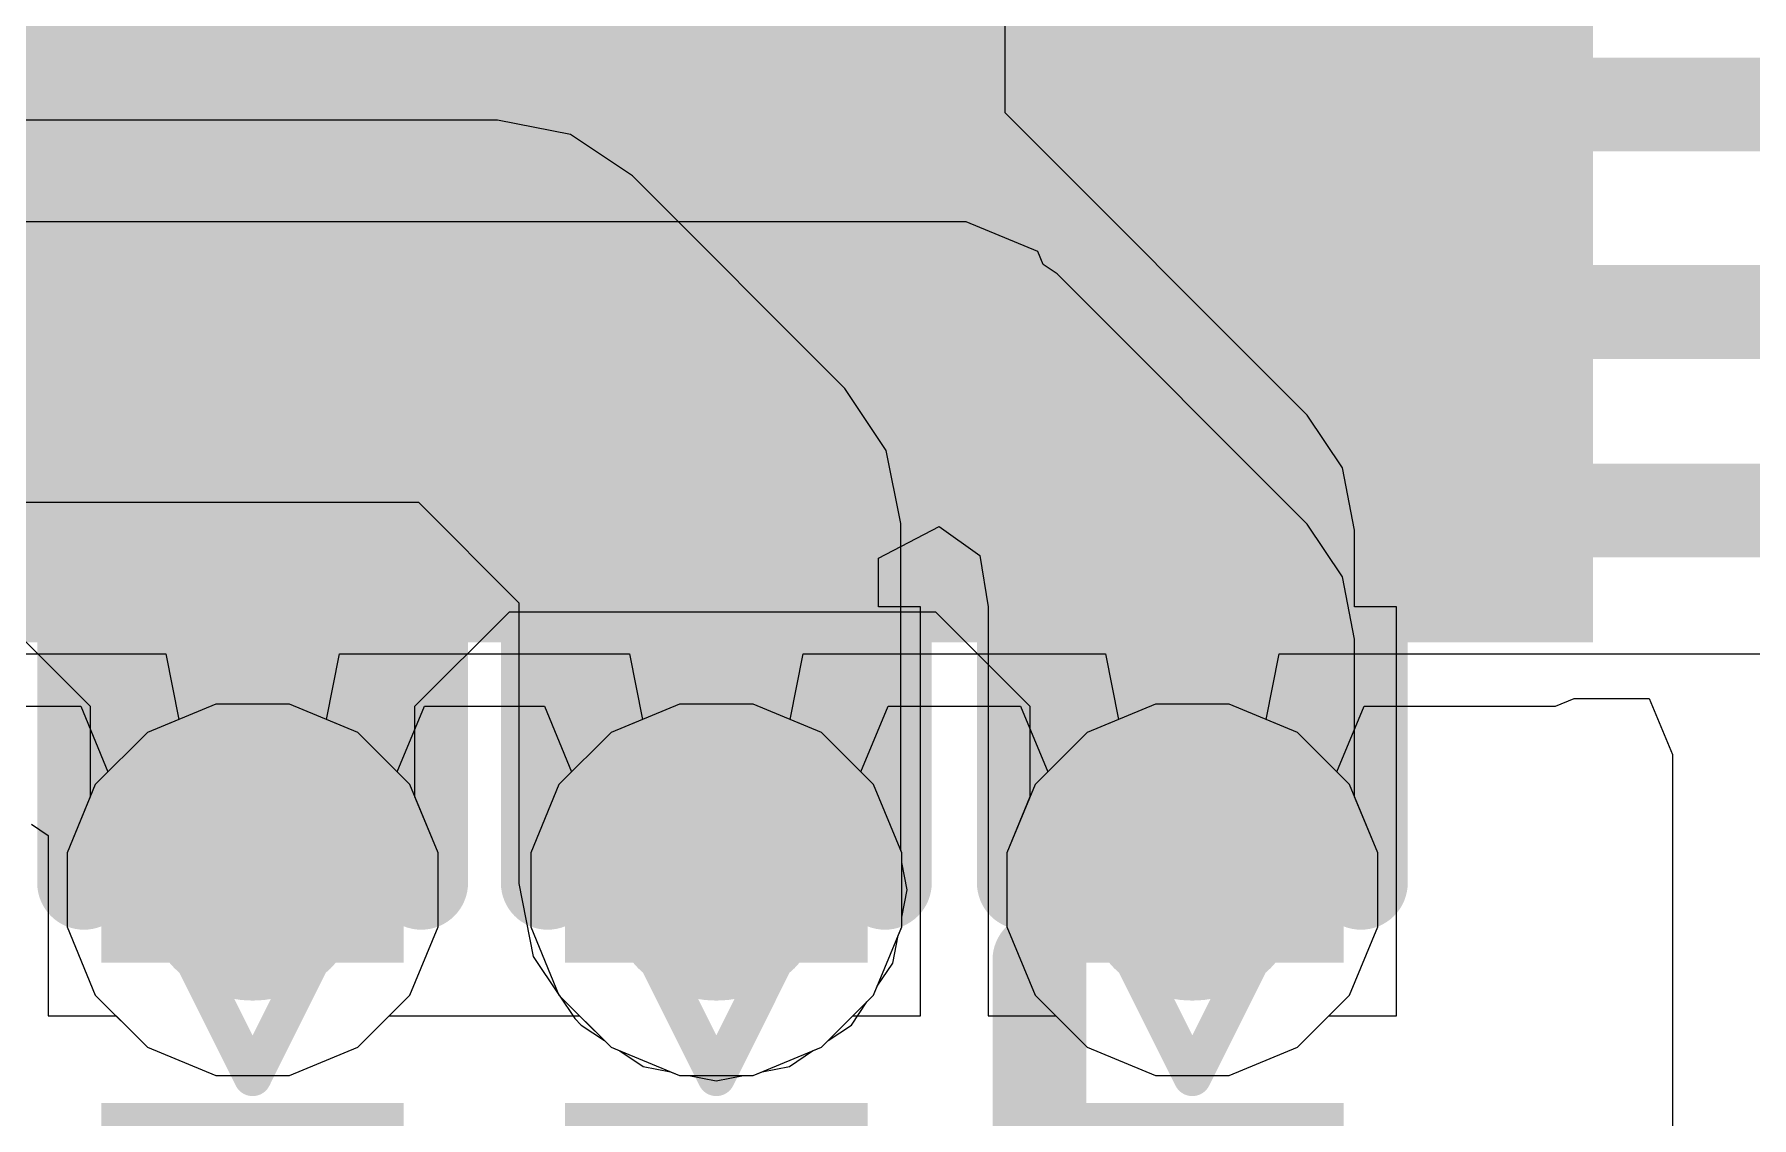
# Model space of a CAD drawing. Header units: inches. Extents: x -6 to 283, y -12 to 154.
# Drawn here: x 24.294 to 26.622, y -10.277 to -8.81 of the extents above; entities that cross this region are included whole.
import ezdxf

# ---------------------------------------------------------------- set-up
doc = ezdxf.new("R2010")
doc.units = ezdxf.units.IN
for name, color, linetype in [('Bottom Layer', 5, 'Continuous'), ('Bottom Overlay', 54, 'Continuous'), ('Bottom Paste', 16, 'Continuous'), ('Bottom Solder', 6, 'Continuous'), ('Drill Drawing', 1, 'Continuous'), ('GND-1', 16, 'Continuous'), ('GND-2', 90, 'Continuous'), ('GND-3', 216, 'Continuous'), ('GND-4', 54, 'Continuous'), ('PWR-1', 156, 'Continuous'), ('PWR-2', 130, 'Continuous'), ('Signal L1', 76, 'Continuous'), ('Signal L2', 6, 'Continuous'), ('Top Layer', 1, 'Continuous'), ('Top Overlay', 2, 'Continuous'), ('Top Paste', 8, 'Continuous'), ('Top Solder', 216, 'Continuous'), ('Via Holes', 16, 'Continuous')]:
    doc.layers.add(name, color=color, linetype=linetype)

# ---------------------------------------------------------------- blocks, each defined once
blk = doc.blocks.new('0630CDMCCDS_3R3MC_B_181')
at = {"layer": 'Bottom Layer'}
blk.add_hatch(color=5, dxfattribs=at).paths.add_polyline_path([(-4.2, 1.6), (-1.8, 1.6), (-1.8, -1.6), (-4.2, -1.6)])
at = {"layer": 'Bottom Paste'}
blk.add_hatch(color=16, dxfattribs=at).paths.add_polyline_path([(-4.2, 1.6), (-1.8, 1.6), (-1.8, -1.6), (-4.2, -1.6)])
at = {"layer": 'Bottom Solder'}
blk.add_hatch(color=6, dxfattribs=at).paths.add_polyline_path([(-4.2508, 1.6508), (-1.7492, 1.6508), (-1.7492, -1.6508), (-4.2508, -1.6508)])
at = {"layer": 'Bottom Overlay'}
blk.add_lwpolyline([(-3.5001, 3.3, 0.127, 0.127, 0), (-3.5001, 2.0811, 0.127, 0.127, 0)], format="xyseb", dxfattribs=at)
blk.add_lwpolyline([(-3.5318, 2.0811, 0.0635, 0.0635, 1), (-3.4683, 2.0811, 0.0635, 0.0635, 1)], format="xyseb", close=True, dxfattribs=at)
blk = doc.blocks.new('CAP_0201_223')
at = {"layer": 'Top Layer'}
for points in [[(-0.45, 0.15), (-0.15, 0.15), (-0.15, -0.15), (-0.45, -0.15)], [(0.15, 0.15), (0.45, 0.15), (0.45, -0.15), (0.15, -0.15)]]:
    blk.add_hatch(color=1, dxfattribs=at).paths.add_polyline_path(points)
at = {"layer": 'Top Paste'}
for points in [[(-0.45, 0.15), (-0.15, 0.15), (-0.15, -0.15), (-0.45, -0.15)], [(0.15, 0.15), (0.45, 0.15), (0.45, -0.15), (0.15, -0.15)]]:
    blk.add_hatch(color=8, dxfattribs=at).paths.add_polyline_path(points)
at = {"layer": 'Top Solder'}
for points in [[(-0.505, 0.205), (-0.095, 0.205), (-0.095, -0.205), (-0.505, -0.205)], [(0.095, 0.205), (0.505, 0.205), (0.505, -0.205), (0.095, -0.205)]]:
    blk.add_hatch(color=216, dxfattribs=at).paths.add_polyline_path(points)
at = {"layer": 'Top Overlay'}
for points in [[(-0.5334, 0.2286, 0.127, 0.127, 0), (-0.5334, -0.2286, 0.127, 0.127, 0)], [(-0.5334, 0.2286, 0.127, 0.127, 0), (-0.2032, 0.2286, 0.127, 0.127, 0)], [(0.2032, 0.2286, 0.127, 0.127, 0), (0.5334, 0.2286, 0.127, 0.127, 0)], [(0.5334, 0.2286, 0.127, 0.127, 0), (0.5334, -0.2286, 0.127, 0.127, 0)], [(-0.5334, -0.2286, 0.127, 0.127, 0), (-0.2032, -0.2286, 0.127, 0.127, 0)], [(0.2032, -0.2286, 0.127, 0.127, 0), (0.5334, -0.2286, 0.127, 0.127, 0)]]:
    blk.add_lwpolyline(points, format="xyseb", dxfattribs=at)
for points in [[(-0.5651, 0.2286, 0.0635, 0.0635, 1), (-0.5016, 0.2286, 0.0635, 0.0635, 1)], [(-0.5651, 0.2286, 0.0635, 0.0635, 1), (-0.5016, 0.2286, 0.0635, 0.0635, 1)], [(-0.2349, 0.2286, 0.0635, 0.0635, 1), (-0.1714, 0.2286, 0.0635, 0.0635, 1)], [(0.1714, 0.2286, 0.0635, 0.0635, 1), (0.2349, 0.2286, 0.0635, 0.0635, 1)], [(0.5016, 0.2286, 0.0635, 0.0635, 1), (0.5651, 0.2286, 0.0635, 0.0635, 1)], [(0.5016, 0.2286, 0.0635, 0.0635, 1), (0.5651, 0.2286, 0.0635, 0.0635, 1)], [(-0.5651, -0.2286, 0.0635, 0.0635, 1), (-0.5016, -0.2286, 0.0635, 0.0635, 1)], [(-0.5651, -0.2286, 0.0635, 0.0635, 1), (-0.5016, -0.2286, 0.0635, 0.0635, 1)], [(-0.2349, -0.2286, 0.0635, 0.0635, 1), (-0.1714, -0.2286, 0.0635, 0.0635, 1)], [(0.1714, -0.2286, 0.0635, 0.0635, 1), (0.2349, -0.2286, 0.0635, 0.0635, 1)], [(0.5016, -0.2286, 0.0635, 0.0635, 1), (0.5651, -0.2286, 0.0635, 0.0635, 1)], [(0.5016, -0.2286, 0.0635, 0.0635, 1), (0.5651, -0.2286, 0.0635, 0.0635, 1)]]:
    blk.add_lwpolyline(points, format="xyseb", close=True, dxfattribs=at)
blk = doc.blocks.new('CAP_0201_226')
at = {"layer": 'Top Layer'}
for points in [[(-0.45, 0.15), (-0.15, 0.15), (-0.15, -0.15), (-0.45, -0.15)], [(0.15, 0.15), (0.45, 0.15), (0.45, -0.15), (0.15, -0.15)]]:
    blk.add_hatch(color=1, dxfattribs=at).paths.add_polyline_path(points)
at = {"layer": 'Top Paste'}
for points in [[(-0.45, 0.15), (-0.15, 0.15), (-0.15, -0.15), (-0.45, -0.15)], [(0.15, 0.15), (0.45, 0.15), (0.45, -0.15), (0.15, -0.15)]]:
    blk.add_hatch(color=8, dxfattribs=at).paths.add_polyline_path(points)
at = {"layer": 'Top Solder'}
for points in [[(-0.505, 0.205), (-0.095, 0.205), (-0.095, -0.205), (-0.505, -0.205)], [(0.095, 0.205), (0.505, 0.205), (0.505, -0.205), (0.095, -0.205)]]:
    blk.add_hatch(color=216, dxfattribs=at).paths.add_polyline_path(points)
at = {"layer": 'Top Overlay'}
for points in [[(-0.5334, 0.2286, 0.127, 0.127, 0), (-0.5334, -0.2286, 0.127, 0.127, 0)], [(-0.2032, 0.2286, 0.127, 0.127, 0), (-0.5334, 0.2286, 0.127, 0.127, 0)], [(0.5334, 0.2286, 0.127, 0.127, 0), (0.2032, 0.2286, 0.127, 0.127, 0)], [(0.5334, 0.2286, 0.127, 0.127, 0), (0.5334, -0.2286, 0.127, 0.127, 0)], [(-0.5334, -0.2286, 0.127, 0.127, 0), (-0.2032, -0.2286, 0.127, 0.127, 0)], [(0.2032, -0.2286, 0.127, 0.127, 0), (0.5334, -0.2286, 0.127, 0.127, 0)]]:
    blk.add_lwpolyline(points, format="xyseb", dxfattribs=at)
for points in [[(-0.5652, 0.2286, 0.0635, 0.0635, 1), (-0.5017, 0.2286, 0.0635, 0.0635, 1)], [(-0.5652, 0.2286, 0.0635, 0.0635, 1), (-0.5017, 0.2286, 0.0635, 0.0635, 1)], [(-0.235, 0.2286, 0.0635, 0.0635, 1), (-0.1715, 0.2286, 0.0635, 0.0635, 1)], [(0.1714, 0.2286, 0.0635, 0.0635, 1), (0.2349, 0.2286, 0.0635, 0.0635, 1)], [(0.5016, 0.2286, 0.0635, 0.0635, 1), (0.5651, 0.2286, 0.0635, 0.0635, 1)], [(0.5016, 0.2286, 0.0635, 0.0635, 1), (0.5651, 0.2286, 0.0635, 0.0635, 1)], [(-0.5652, -0.2286, 0.0635, 0.0635, 1), (-0.5017, -0.2286, 0.0635, 0.0635, 1)], [(-0.5652, -0.2286, 0.0635, 0.0635, 1), (-0.5017, -0.2286, 0.0635, 0.0635, 1)], [(-0.235, -0.2286, 0.0635, 0.0635, 1), (-0.1715, -0.2286, 0.0635, 0.0635, 1)], [(0.1714, -0.2286, 0.0635, 0.0635, 1), (0.2349, -0.2286, 0.0635, 0.0635, 1)], [(0.5016, -0.2286, 0.0635, 0.0635, 1), (0.5651, -0.2286, 0.0635, 0.0635, 1)], [(0.5016, -0.2286, 0.0635, 0.0635, 1), (0.5651, -0.2286, 0.0635, 0.0635, 1)]]:
    blk.add_lwpolyline(points, format="xyseb", close=True, dxfattribs=at)
blk = doc.blocks.new('CAP_0201_232')
at = {"layer": 'Top Layer'}
for points in [[(-0.45, 0.15), (-0.15, 0.15), (-0.15, -0.15), (-0.45, -0.15)], [(0.15, 0.15), (0.45, 0.15), (0.45, -0.15), (0.15, -0.15)]]:
    blk.add_hatch(color=1, dxfattribs=at).paths.add_polyline_path(points)
at = {"layer": 'Top Paste'}
for points in [[(-0.45, 0.15), (-0.15, 0.15), (-0.15, -0.15), (-0.45, -0.15)], [(0.15, 0.15), (0.45, 0.15), (0.45, -0.15), (0.15, -0.15)]]:
    blk.add_hatch(color=8, dxfattribs=at).paths.add_polyline_path(points)
at = {"layer": 'Top Solder'}
for points in [[(-0.505, 0.205), (-0.095, 0.205), (-0.095, -0.205), (-0.505, -0.205)], [(0.095, 0.205), (0.505, 0.205), (0.505, -0.205), (0.095, -0.205)]]:
    blk.add_hatch(color=216, dxfattribs=at).paths.add_polyline_path(points)
at = {"layer": 'Top Overlay'}
for points in [[(-0.5334, 0.2286, 0.127, 0.127, 0), (-0.5334, -0.2286, 0.127, 0.127, 0)], [(-0.2032, 0.2286, 0.127, 0.127, 0), (-0.5334, 0.2286, 0.127, 0.127, 0)], [(0.5334, 0.2286, 0.127, 0.127, 0), (0.2032, 0.2286, 0.127, 0.127, 0)], [(0.5334, 0.2286, 0.127, 0.127, 0), (0.5334, -0.2286, 0.127, 0.127, 0)], [(-0.5334, -0.2286, 0.127, 0.127, 0), (-0.2032, -0.2286, 0.127, 0.127, 0)], [(0.2032, -0.2286, 0.127, 0.127, 0), (0.5334, -0.2286, 0.127, 0.127, 0)]]:
    blk.add_lwpolyline(points, format="xyseb", dxfattribs=at)
for points in [[(-0.5652, 0.2286, 0.0635, 0.0635, 1), (-0.5017, 0.2286, 0.0635, 0.0635, 1)], [(-0.5652, 0.2286, 0.0635, 0.0635, 1), (-0.5017, 0.2286, 0.0635, 0.0635, 1)], [(-0.235, 0.2286, 0.0635, 0.0635, 1), (-0.1715, 0.2286, 0.0635, 0.0635, 1)], [(0.1714, 0.2286, 0.0635, 0.0635, 1), (0.2349, 0.2286, 0.0635, 0.0635, 1)], [(0.5016, 0.2286, 0.0635, 0.0635, 1), (0.5651, 0.2286, 0.0635, 0.0635, 1)], [(0.5016, 0.2286, 0.0635, 0.0635, 1), (0.5651, 0.2286, 0.0635, 0.0635, 1)], [(-0.5652, -0.2286, 0.0635, 0.0635, 1), (-0.5017, -0.2286, 0.0635, 0.0635, 1)], [(-0.5652, -0.2286, 0.0635, 0.0635, 1), (-0.5017, -0.2286, 0.0635, 0.0635, 1)], [(-0.235, -0.2286, 0.0635, 0.0635, 1), (-0.1715, -0.2286, 0.0635, 0.0635, 1)], [(0.1714, -0.2286, 0.0635, 0.0635, 1), (0.2349, -0.2286, 0.0635, 0.0635, 1)], [(0.5016, -0.2286, 0.0635, 0.0635, 1), (0.5651, -0.2286, 0.0635, 0.0635, 1)], [(0.5016, -0.2286, 0.0635, 0.0635, 1), (0.5651, -0.2286, 0.0635, 0.0635, 1)]]:
    blk.add_lwpolyline(points, format="xyseb", close=True, dxfattribs=at)

msp = doc.modelspace()

# ---------------------------------------------------------------- hatches: boundary and pattern name
at = {"layer": 'Bottom Layer'}
for points in [[(23.9566, -9.5826), (26.3566, -9.5826), (26.3566, -3.0879), (23.9566, -3.0879)], [(23.3589, -9.5826), (26.3566, -9.5826), (26.3566, -6.3826), (23.3589, -6.3826)]]:
    msp.add_hatch(color=5, dxfattribs=at).paths.add_polyline_path(points)
h = msp.add_hatch(color=5, dxfattribs=at)
edge = h.paths.add_edge_path()
edge.add_arc((24.59, -9.9687), 0.15, 0, 360)
h = msp.add_hatch(color=5, dxfattribs=at)
edge = h.paths.add_edge_path()
edge.add_arc((25.2187, -9.9687), 0.15, 0, 360)
h = msp.add_hatch(color=5, dxfattribs=at)
edge = h.paths.add_edge_path()
edge.add_arc((25.8641, -9.9687), 0.15, 0, 360)
at = {"layer": 'GND-1'}
h = msp.add_hatch(color=16, dxfattribs=at)
edge = h.paths.add_edge_path()
edge.add_arc((24.59, -9.9687), 0.15, 0, 360)
h = msp.add_hatch(color=16, dxfattribs=at)
edge = h.paths.add_edge_path()
edge.add_arc((25.2187, -9.9687), 0.15, 0, 360)
h = msp.add_hatch(color=16, dxfattribs=at)
edge = h.paths.add_edge_path()
edge.add_arc((25.8641, -9.9687), 0.15, 0, 360)
at = {"layer": 'GND-2'}
h = msp.add_hatch(color=90, dxfattribs=at)
edge = h.paths.add_edge_path()
edge.add_arc((24.59, -9.9687), 0.15, 0, 360)
h = msp.add_hatch(color=90, dxfattribs=at)
edge = h.paths.add_edge_path()
edge.add_arc((25.2187, -9.9687), 0.15, 0, 360)
h = msp.add_hatch(color=90, dxfattribs=at)
edge = h.paths.add_edge_path()
edge.add_arc((25.8641, -9.9687), 0.15, 0, 360)
at = {"layer": 'GND-3'}
h = msp.add_hatch(color=216, dxfattribs=at)
edge = h.paths.add_edge_path()
edge.add_arc((24.59, -9.9687), 0.15, 0, 360)
h = msp.add_hatch(color=216, dxfattribs=at)
edge = h.paths.add_edge_path()
edge.add_arc((25.2187, -9.9687), 0.15, 0, 360)
h = msp.add_hatch(color=216, dxfattribs=at)
edge = h.paths.add_edge_path()
edge.add_arc((25.8641, -9.9687), 0.15, 0, 360)
at = {"layer": 'GND-4'}
h = msp.add_hatch(color=54, dxfattribs=at)
edge = h.paths.add_edge_path()
edge.add_arc((24.59, -9.9687), 0.15, 0, 360)
h = msp.add_hatch(color=54, dxfattribs=at)
edge = h.paths.add_edge_path()
edge.add_arc((25.2187, -9.9687), 0.15, 0, 360)
h = msp.add_hatch(color=54, dxfattribs=at)
edge = h.paths.add_edge_path()
edge.add_arc((25.8641, -9.9687), 0.15, 0, 360)
at = {"layer": 'PWR-1'}
h = msp.add_hatch(color=156, dxfattribs=at)
edge = h.paths.add_edge_path()
edge.add_arc((24.59, -9.9687), 0.15, 0, 360)
h = msp.add_hatch(color=156, dxfattribs=at)
edge = h.paths.add_edge_path()
edge.add_arc((25.2187, -9.9687), 0.15, 0, 360)
h = msp.add_hatch(color=156, dxfattribs=at)
edge = h.paths.add_edge_path()
edge.add_arc((25.8641, -9.9687), 0.15, 0, 360)
at = {"layer": 'PWR-2'}
h = msp.add_hatch(color=130, dxfattribs=at)
edge = h.paths.add_edge_path()
edge.add_arc((24.59, -9.9687), 0.15, 0, 360)
h = msp.add_hatch(color=130, dxfattribs=at)
edge = h.paths.add_edge_path()
edge.add_arc((25.2187, -9.9687), 0.15, 0, 360)
h = msp.add_hatch(color=130, dxfattribs=at)
edge = h.paths.add_edge_path()
edge.add_arc((25.8641, -9.9687), 0.15, 0, 360)
at = {"layer": 'Signal L1'}
h = msp.add_hatch(color=76, dxfattribs=at)
edge = h.paths.add_edge_path()
edge.add_arc((24.59, -9.9687), 0.15, 0, 360)
h = msp.add_hatch(color=76, dxfattribs=at)
edge = h.paths.add_edge_path()
edge.add_arc((25.2187, -9.9687), 0.15, 0, 360)
h = msp.add_hatch(color=76, dxfattribs=at)
edge = h.paths.add_edge_path()
edge.add_arc((25.8641, -9.9687), 0.15, 0, 360)
at = {"layer": 'Signal L2'}
msp.add_hatch(color=6, dxfattribs=at).paths.add_polyline_path([(21.7076, -9.4546), (25.5573, -9.4546), (25.5573, -9.201), (21.7076, -9.201)])
h = msp.add_hatch(color=6, dxfattribs=at)
edge = h.paths.add_edge_path()
edge.add_arc((24.59, -9.9687), 0.15, 0, 360)
h = msp.add_hatch(color=6, dxfattribs=at)
edge = h.paths.add_edge_path()
edge.add_arc((25.2187, -9.9687), 0.15, 0, 360)
h = msp.add_hatch(color=6, dxfattribs=at)
edge = h.paths.add_edge_path()
edge.add_arc((25.8641, -9.9687), 0.15, 0, 360)
at = {"layer": 'Top Layer'}
msp.add_hatch(color=1, dxfattribs=at).paths.add_polyline_path([(24.49, -9.8623), (24.69, -9.8623), (24.69, -8.1115), (24.49, -8.1115)])
h = msp.add_hatch(color=1, dxfattribs=at)
edge = h.paths.add_edge_path()
edge.add_arc((24.59, -9.9687), 0.15, 0, 360)
h = msp.add_hatch(color=1, dxfattribs=at)
edge = h.paths.add_edge_path()
edge.add_arc((25.2187, -9.9687), 0.15, 0, 360)
h = msp.add_hatch(color=1, dxfattribs=at)
edge = h.paths.add_edge_path()
edge.add_arc((25.8641, -9.9687), 0.15, 0, 360)
at = {"layer": 'Via Holes'}
h = msp.add_hatch(color=7, dxfattribs=at)
edge = h.paths.add_edge_path()
edge.add_arc((24.59, -9.9687), 0.075, 0, 360)
h = msp.add_hatch(color=7, dxfattribs=at)
edge = h.paths.add_edge_path()
edge.add_arc((25.2187, -9.9687), 0.075, 0, 360)
h = msp.add_hatch(color=7, dxfattribs=at)
edge = h.paths.add_edge_path()
edge.add_arc((25.8641, -9.9687), 0.075, 0, 360)

# ---------------------------------------------------------------- linework, layer by layer
at = {"layer": 'Bottom Layer'}
for p, q in [((23.3589, -9.72), (24.3571, -9.72)), ((24.3571, -9.72), (24.3939, -9.8089)), ((24.7861, -9.8089), (24.8229, -9.72)), ((24.8229, -9.72), (24.9857, -9.72)), ((24.9857, -9.72), (25.0225, -9.8089)), ((25.4148, -9.8089), (25.4516, -9.72)), ((25.4516, -9.72), (25.6312, -9.72)), ((25.6312, -9.72), (25.668, -9.8089)), ((26.0602, -9.8089), (26.097, -9.72)), ((26.097, -9.72), (26.3566, -9.72)), ((26.3566, -9.72), (26.3819, -9.7096)), ((26.3819, -9.7096), (26.4836, -9.7096)), ((26.4836, -9.7096), (26.5152, -9.7854)), ((26.5152, -9.7854), (26.5152, -10.7795)), ((24.3939, -9.8089), (24.3767, -9.8261)), ((24.8033, -9.8261), (24.7861, -9.8089)), ((25.0225, -9.8089), (25.0054, -9.8261)), ((25.4319, -9.8261), (25.4148, -9.8089)), ((25.668, -9.8089), (25.6508, -9.8261)), ((26.0774, -9.8261), (26.0602, -9.8089)), ((24.3767, -9.8261), (24.3384, -9.9186)), ((24.8416, -9.9186), (24.8033, -9.8261)), ((25.0054, -9.8261), (24.9671, -9.9186)), ((25.4703, -9.9186), (25.4319, -9.8261)), ((25.6508, -9.8261), (25.6125, -9.9186)), ((26.1157, -9.9186), (26.0774, -9.8261)), ((24.3384, -9.9186), (24.3384, -10.0187)), ((24.8416, -10.0187), (24.8416, -9.9186)), ((24.9671, -9.9186), (24.9671, -10.0187)), ((25.4703, -10.0187), (25.4703, -9.9186)), ((25.6125, -9.9186), (25.6125, -10.0187)), ((26.1157, -10.0187), (26.1157, -9.9186)), ((24.3384, -10.0187), (24.3767, -10.1112)), ((24.8033, -10.1112), (24.8416, -10.0187)), ((24.9671, -10.0187), (25.0054, -10.1112)), ((25.4319, -10.1112), (25.4703, -10.0187)), ((25.6125, -10.0187), (25.6508, -10.1112)), ((26.0774, -10.1112), (26.1157, -10.0187)), ((24.3767, -10.1112), (24.4475, -10.182)), ((24.7325, -10.182), (24.8033, -10.1112)), ((25.0054, -10.1112), (25.0761, -10.182)), ((25.3612, -10.182), (25.4319, -10.1112)), ((25.6508, -10.1112), (25.7216, -10.182)), ((26.0066, -10.182), (26.0774, -10.1112)), ((24.4475, -10.182), (24.54, -10.2203)), ((24.64, -10.2203), (24.7325, -10.182)), ((25.0761, -10.182), (25.1686, -10.2203)), ((25.2687, -10.2203), (25.3612, -10.182)), ((25.7216, -10.182), (25.8141, -10.2203)), ((25.9142, -10.2203), (26.0066, -10.182)), ((24.54, -10.2203), (24.64, -10.2203)), ((25.1686, -10.2203), (25.2687, -10.2203)), ((25.8141, -10.2203), (25.9142, -10.2203))]:
    msp.add_line(p, q, dxfattribs=at)
at = {"layer": 'Drill Drawing'}
for points in [[(24.336, -9.7147, 0.0508, 0.0508, 0), (24.844, -9.7147, 0.0508, 0.0508, 0)], [(24.336, -9.7147, 0.0508, 0.0508, 0), (24.59, -10.2227, 0.0508, 0.0508, 0)], [(24.59, -10.2227, 0.0508, 0.0508, 0), (24.844, -9.7147, 0.0508, 0.0508, 0)], [(24.9647, -9.7147, 0.0508, 0.0508, 0), (25.4727, -9.7147, 0.0508, 0.0508, 0)], [(24.9647, -9.7147, 0.0508, 0.0508, 0), (25.2187, -10.2227, 0.0508, 0.0508, 0)], [(25.2187, -10.2227, 0.0508, 0.0508, 0), (25.4727, -9.7147, 0.0508, 0.0508, 0)], [(25.6101, -9.7147, 0.0508, 0.0508, 0), (26.1181, -9.7147, 0.0508, 0.0508, 0)], [(25.6101, -9.7147, 0.0508, 0.0508, 0), (25.8641, -10.2227, 0.0508, 0.0508, 0)], [(25.8641, -10.2227, 0.0508, 0.0508, 0), (26.1181, -9.7147, 0.0508, 0.0508, 0)]]:
    msp.add_lwpolyline(points, format="xyseb", dxfattribs=at)
for points in [[(24.3233, -9.7147, 0.0254, 0.0254, 1), (24.3487, -9.7147, 0.0254, 0.0254, 1)], [(24.3233, -9.7147, 0.0254, 0.0254, 1), (24.3487, -9.7147, 0.0254, 0.0254, 1)], [(24.8313, -9.7147, 0.0254, 0.0254, 1), (24.8567, -9.7147, 0.0254, 0.0254, 1)], [(24.8313, -9.7147, 0.0254, 0.0254, 1), (24.8567, -9.7147, 0.0254, 0.0254, 1)], [(24.952, -9.7147, 0.0254, 0.0254, 1), (24.9774, -9.7147, 0.0254, 0.0254, 1)], [(24.952, -9.7147, 0.0254, 0.0254, 1), (24.9774, -9.7147, 0.0254, 0.0254, 1)], [(25.46, -9.7147, 0.0254, 0.0254, 1), (25.4854, -9.7147, 0.0254, 0.0254, 1)], [(25.46, -9.7147, 0.0254, 0.0254, 1), (25.4854, -9.7147, 0.0254, 0.0254, 1)], [(25.5974, -9.7147, 0.0254, 0.0254, 1), (25.6228, -9.7147, 0.0254, 0.0254, 1)], [(25.5974, -9.7147, 0.0254, 0.0254, 1), (25.6228, -9.7147, 0.0254, 0.0254, 1)], [(26.1054, -9.7147, 0.0254, 0.0254, 1), (26.1308, -9.7147, 0.0254, 0.0254, 1)], [(26.1054, -9.7147, 0.0254, 0.0254, 1), (26.1308, -9.7147, 0.0254, 0.0254, 1)], [(24.5773, -10.2227, 0.0254, 0.0254, 1), (24.6027, -10.2227, 0.0254, 0.0254, 1)], [(24.5773, -10.2227, 0.0254, 0.0254, 1), (24.6027, -10.2227, 0.0254, 0.0254, 1)], [(25.206, -10.2227, 0.0254, 0.0254, 1), (25.2314, -10.2227, 0.0254, 0.0254, 1)], [(25.206, -10.2227, 0.0254, 0.0254, 1), (25.2314, -10.2227, 0.0254, 0.0254, 1)], [(25.8514, -10.2227, 0.0254, 0.0254, 1), (25.8768, -10.2227, 0.0254, 0.0254, 1)], [(25.8514, -10.2227, 0.0254, 0.0254, 1), (25.8768, -10.2227, 0.0254, 0.0254, 1)]]:
    msp.add_lwpolyline(points, format="xyseb", close=True, dxfattribs=at)
at = {"layer": 'GND-1'}
for p, q in [((24.54, -9.7171), (24.4475, -9.7554)), ((24.64, -9.7171), (24.54, -9.7171)), ((24.7325, -9.7554), (24.64, -9.7171)), ((25.1686, -9.7171), (25.0761, -9.7554)), ((25.2687, -9.7171), (25.1686, -9.7171)), ((25.3612, -9.7554), (25.2687, -9.7171)), ((25.8141, -9.7171), (25.7216, -9.7554)), ((25.9142, -9.7171), (25.8141, -9.7171)), ((26.0066, -9.7554), (25.9142, -9.7171)), ((24.4475, -9.7554), (24.3767, -9.8261)), ((24.8033, -9.8261), (24.7325, -9.7554)), ((25.0761, -9.7554), (25.0054, -9.8261)), ((25.4319, -9.8261), (25.3612, -9.7554)), ((25.7216, -9.7554), (25.6508, -9.8261)), ((26.0774, -9.8261), (26.0066, -9.7554)), ((24.3767, -9.8261), (24.3384, -9.9186)), ((24.8416, -9.9186), (24.8033, -9.8261)), ((25.0054, -9.8261), (24.9671, -9.9186)), ((25.4703, -9.9186), (25.4319, -9.8261)), ((25.6508, -9.8261), (25.6125, -9.9186)), ((26.1157, -9.9186), (26.0774, -9.8261)), ((24.3384, -9.9186), (24.3384, -10.0187)), ((24.8416, -10.0187), (24.8416, -9.9186)), ((24.9671, -9.9186), (24.9671, -10.0187)), ((25.4703, -10.0187), (25.4703, -9.9186)), ((25.6125, -9.9186), (25.6125, -10.0187)), ((26.1157, -10.0187), (26.1157, -9.9186)), ((24.3384, -10.0187), (24.3767, -10.1112)), ((24.8033, -10.1112), (24.8416, -10.0187)), ((24.9671, -10.0187), (25.0054, -10.1112)), ((25.4319, -10.1112), (25.4703, -10.0187)), ((25.6125, -10.0187), (25.6508, -10.1112)), ((26.0774, -10.1112), (26.1157, -10.0187)), ((24.3767, -10.1112), (24.4475, -10.182)), ((24.7325, -10.182), (24.8033, -10.1112)), ((25.0054, -10.1112), (25.0761, -10.182)), ((25.3612, -10.182), (25.4319, -10.1112)), ((25.6508, -10.1112), (25.7216, -10.182)), ((26.0066, -10.182), (26.0774, -10.1112)), ((24.4475, -10.182), (24.54, -10.2203)), ((24.64, -10.2203), (24.7325, -10.182)), ((25.0761, -10.182), (25.1686, -10.2203)), ((25.2687, -10.2203), (25.3612, -10.182)), ((25.7216, -10.182), (25.8141, -10.2203)), ((25.9142, -10.2203), (26.0066, -10.182)), ((24.54, -10.2203), (24.64, -10.2203)), ((25.1686, -10.2203), (25.2687, -10.2203)), ((25.8141, -10.2203), (25.9142, -10.2203))]:
    msp.add_line(p, q, dxfattribs=at)
at = {"layer": 'GND-2'}
for p, q in [((24.54, -9.7171), (24.4475, -9.7554)), ((24.64, -9.7171), (24.54, -9.7171)), ((24.7325, -9.7554), (24.64, -9.7171)), ((25.1686, -9.7171), (25.0761, -9.7554)), ((25.2687, -9.7171), (25.1686, -9.7171)), ((25.3612, -9.7554), (25.2687, -9.7171)), ((25.8141, -9.7171), (25.7216, -9.7554)), ((25.9142, -9.7171), (25.8141, -9.7171)), ((26.0066, -9.7554), (25.9142, -9.7171)), ((24.4475, -9.7554), (24.3767, -9.8261)), ((24.8033, -9.8261), (24.7325, -9.7554)), ((25.0761, -9.7554), (25.0054, -9.8261)), ((25.4319, -9.8261), (25.3612, -9.7554)), ((25.7216, -9.7554), (25.6508, -9.8261)), ((26.0774, -9.8261), (26.0066, -9.7554)), ((24.3767, -9.8261), (24.3384, -9.9186)), ((24.8416, -9.9186), (24.8033, -9.8261)), ((25.0054, -9.8261), (24.9671, -9.9186)), ((25.4703, -9.9186), (25.4319, -9.8261)), ((25.6508, -9.8261), (25.6125, -9.9186)), ((26.1157, -9.9186), (26.0774, -9.8261)), ((24.3384, -9.9186), (24.3384, -10.0187)), ((24.8416, -10.0187), (24.8416, -9.9186)), ((24.9671, -9.9186), (24.9671, -10.0187)), ((25.4703, -10.0187), (25.4703, -9.9186)), ((25.6125, -9.9186), (25.6125, -10.0187)), ((26.1157, -10.0187), (26.1157, -9.9186)), ((24.3384, -10.0187), (24.3767, -10.1112)), ((24.8033, -10.1112), (24.8416, -10.0187)), ((24.9671, -10.0187), (25.0054, -10.1112)), ((25.4319, -10.1112), (25.4703, -10.0187)), ((25.6125, -10.0187), (25.6508, -10.1112)), ((26.0774, -10.1112), (26.1157, -10.0187)), ((24.3767, -10.1112), (24.4475, -10.182)), ((24.7325, -10.182), (24.8033, -10.1112)), ((25.0054, -10.1112), (25.0761, -10.182)), ((25.3612, -10.182), (25.4319, -10.1112)), ((25.6508, -10.1112), (25.7216, -10.182)), ((26.0066, -10.182), (26.0774, -10.1112)), ((24.4475, -10.182), (24.54, -10.2203)), ((24.64, -10.2203), (24.7325, -10.182)), ((25.0761, -10.182), (25.1686, -10.2203)), ((25.2687, -10.2203), (25.3612, -10.182)), ((25.7216, -10.182), (25.8141, -10.2203)), ((25.9142, -10.2203), (26.0066, -10.182)), ((24.54, -10.2203), (24.64, -10.2203)), ((25.1686, -10.2203), (25.2687, -10.2203)), ((25.8141, -10.2203), (25.9142, -10.2203))]:
    msp.add_line(p, q, dxfattribs=at)
at = {"layer": 'GND-3'}
for p, q in [((24.54, -9.7171), (24.4475, -9.7554)), ((24.64, -9.7171), (24.54, -9.7171)), ((24.7325, -9.7554), (24.64, -9.7171)), ((25.1686, -9.7171), (25.0761, -9.7554)), ((25.2687, -9.7171), (25.1686, -9.7171)), ((25.3612, -9.7554), (25.2687, -9.7171)), ((25.8141, -9.7171), (25.7216, -9.7554)), ((25.9142, -9.7171), (25.8141, -9.7171)), ((26.0066, -9.7554), (25.9142, -9.7171)), ((24.4475, -9.7554), (24.3767, -9.8261)), ((24.8033, -9.8261), (24.7325, -9.7554)), ((25.0761, -9.7554), (25.0054, -9.8261)), ((25.4319, -9.8261), (25.3612, -9.7554)), ((25.7216, -9.7554), (25.6508, -9.8261)), ((26.0774, -9.8261), (26.0066, -9.7554)), ((24.3767, -9.8261), (24.3384, -9.9186)), ((24.8416, -9.9186), (24.8033, -9.8261)), ((25.0054, -9.8261), (24.9671, -9.9186)), ((25.4703, -9.9186), (25.4319, -9.8261)), ((25.6508, -9.8261), (25.6125, -9.9186)), ((26.1157, -9.9186), (26.0774, -9.8261)), ((24.3384, -9.9186), (24.3384, -10.0187)), ((24.8416, -10.0187), (24.8416, -9.9186)), ((24.9671, -9.9186), (24.9671, -10.0187)), ((25.4703, -10.0187), (25.4703, -9.9186)), ((25.6125, -9.9186), (25.6125, -10.0187)), ((26.1157, -10.0187), (26.1157, -9.9186)), ((24.3384, -10.0187), (24.3767, -10.1112)), ((24.8033, -10.1112), (24.8416, -10.0187)), ((24.9671, -10.0187), (25.0054, -10.1112)), ((25.4319, -10.1112), (25.4703, -10.0187)), ((25.6125, -10.0187), (25.6508, -10.1112)), ((26.0774, -10.1112), (26.1157, -10.0187)), ((24.3767, -10.1112), (24.4475, -10.182)), ((24.7325, -10.182), (24.8033, -10.1112)), ((25.0054, -10.1112), (25.0761, -10.182)), ((25.3612, -10.182), (25.4319, -10.1112)), ((25.6508, -10.1112), (25.7216, -10.182)), ((26.0066, -10.182), (26.0774, -10.1112)), ((24.4475, -10.182), (24.54, -10.2203)), ((24.64, -10.2203), (24.7325, -10.182)), ((25.0761, -10.182), (25.1686, -10.2203)), ((25.2687, -10.2203), (25.3612, -10.182)), ((25.7216, -10.182), (25.8141, -10.2203)), ((25.9142, -10.2203), (26.0066, -10.182)), ((24.54, -10.2203), (24.64, -10.2203)), ((25.1686, -10.2203), (25.2687, -10.2203)), ((25.8141, -10.2203), (25.9142, -10.2203))]:
    msp.add_line(p, q, dxfattribs=at)
at = {"layer": 'GND-4'}
for p, q in [((24.54, -9.7171), (24.4475, -9.7554)), ((24.64, -9.7171), (24.54, -9.7171)), ((24.7325, -9.7554), (24.64, -9.7171)), ((25.1686, -9.7171), (25.0761, -9.7554)), ((25.2687, -9.7171), (25.1686, -9.7171)), ((25.3612, -9.7554), (25.2687, -9.7171)), ((25.8141, -9.7171), (25.7216, -9.7554)), ((25.9142, -9.7171), (25.8141, -9.7171)), ((26.0066, -9.7554), (25.9142, -9.7171)), ((24.4475, -9.7554), (24.3767, -9.8261)), ((24.8033, -9.8261), (24.7325, -9.7554)), ((25.0761, -9.7554), (25.0054, -9.8261)), ((25.4319, -9.8261), (25.3612, -9.7554)), ((25.7216, -9.7554), (25.6508, -9.8261)), ((26.0774, -9.8261), (26.0066, -9.7554)), ((24.3767, -9.8261), (24.3384, -9.9186)), ((24.8416, -9.9186), (24.8033, -9.8261)), ((25.0054, -9.8261), (24.9671, -9.9186)), ((25.4703, -9.9186), (25.4319, -9.8261)), ((25.6508, -9.8261), (25.6125, -9.9186)), ((26.1157, -9.9186), (26.0774, -9.8261)), ((24.3384, -9.9186), (24.3384, -10.0187)), ((24.8416, -10.0187), (24.8416, -9.9186)), ((24.9671, -9.9186), (24.9671, -10.0187)), ((25.4703, -10.0187), (25.4703, -9.9186)), ((25.6125, -9.9186), (25.6125, -10.0187)), ((26.1157, -10.0187), (26.1157, -9.9186)), ((24.3384, -10.0187), (24.3767, -10.1112)), ((24.8033, -10.1112), (24.8416, -10.0187)), ((24.9671, -10.0187), (25.0054, -10.1112)), ((25.4319, -10.1112), (25.4703, -10.0187)), ((25.6125, -10.0187), (25.6508, -10.1112)), ((26.0774, -10.1112), (26.1157, -10.0187)), ((24.3767, -10.1112), (24.4475, -10.182)), ((24.7325, -10.182), (24.8033, -10.1112)), ((25.0054, -10.1112), (25.0761, -10.182)), ((25.3612, -10.182), (25.4319, -10.1112)), ((25.6508, -10.1112), (25.7216, -10.182)), ((26.0066, -10.182), (26.0774, -10.1112)), ((24.4475, -10.182), (24.54, -10.2203)), ((24.64, -10.2203), (24.7325, -10.182)), ((25.0761, -10.182), (25.1686, -10.2203)), ((25.2687, -10.2203), (25.3612, -10.182)), ((25.7216, -10.182), (25.8141, -10.2203)), ((25.9142, -10.2203), (26.0066, -10.182)), ((24.54, -10.2203), (24.64, -10.2203)), ((25.1686, -10.2203), (25.2687, -10.2203)), ((25.8141, -10.2203), (25.9142, -10.2203))]:
    msp.add_line(p, q, dxfattribs=at)
at = {"layer": 'PWR-1'}
for p, q in [((24.9219, -8.9256), (18.6233, -8.9256)), ((25.021, -8.9453), (24.9219, -8.9256)), ((25.1051, -9.0014), (25.021, -8.9453)), ((25.393, -9.2893), (25.1051, -9.0014)), ((25.4491, -9.3734), (25.393, -9.2893)), ((25.4688, -9.4725), (25.4491, -9.3734)), ((22.9855, -9.4435), (24.8147, -9.4435)), ((24.8147, -9.4435), (24.9509, -9.5797)), ((25.4688, -9.9152), (25.4688, -9.4725)), ((24.9509, -9.5797), (24.9509, -9.9599)), ((24.54, -9.7171), (24.4475, -9.7554)), ((24.64, -9.7171), (24.54, -9.7171)), ((24.7325, -9.7554), (24.64, -9.7171)), ((25.8141, -9.7171), (25.7216, -9.7554)), ((25.9142, -9.7171), (25.8141, -9.7171)), ((26.0066, -9.7554), (25.9142, -9.7171)), ((24.4475, -9.7554), (24.3767, -9.8261)), ((24.8033, -9.8261), (24.7325, -9.7554)), ((25.7216, -9.7554), (25.6508, -9.8261)), ((26.0774, -9.8261), (26.0066, -9.7554)), ((24.3767, -9.8261), (24.3384, -9.9186)), ((24.8416, -9.9186), (24.8033, -9.8261)), ((25.6508, -9.8261), (25.6125, -9.9186)), ((26.1157, -9.9186), (26.0774, -9.8261)), ((24.3384, -9.9186), (24.3384, -10.0187)), ((24.8416, -10.0187), (24.8416, -9.9186)), ((25.4703, -9.9186), (25.4688, -9.9152)), ((25.4703, -9.9316), (25.4703, -9.9186)), ((25.6125, -9.9186), (25.6125, -10.0187)), ((26.1157, -10.0187), (26.1157, -9.9186)), ((25.4776, -9.9687), (25.4703, -9.9316)), ((24.9509, -9.9599), (24.9706, -10.059)), ((25.4703, -10.0057), (25.4776, -9.9687)), ((25.4703, -10.0187), (25.4703, -10.0057)), ((24.3384, -10.0187), (24.3767, -10.1112)), ((24.8033, -10.1112), (24.8416, -10.0187)), ((25.4579, -10.0678), (25.4653, -10.0307)), ((25.4653, -10.0307), (25.4703, -10.0187)), ((25.6125, -10.0187), (25.6508, -10.1112)), ((26.0774, -10.1112), (26.1157, -10.0187)), ((24.9706, -10.059), (25.0052, -10.1107)), ((25.4369, -10.0992), (25.4579, -10.0678)), ((25.4319, -10.1112), (25.4369, -10.0992)), ((24.3767, -10.1112), (24.4475, -10.182)), ((24.7325, -10.182), (24.8033, -10.1112)), ((25.0052, -10.1107), (25.0054, -10.1112)), ((25.0054, -10.1112), (25.0057, -10.1115)), ((25.0057, -10.1115), (25.0267, -10.143)), ((25.4018, -10.1518), (25.4228, -10.1203)), ((25.4228, -10.1203), (25.4319, -10.1112)), ((25.6508, -10.1112), (25.7216, -10.182)), ((26.0066, -10.182), (26.0774, -10.1112)), ((25.0267, -10.143), (25.0355, -10.1518)), ((25.0355, -10.1518), (25.067, -10.1728)), ((25.3703, -10.1728), (25.4018, -10.1518)), ((25.067, -10.1728), (25.0761, -10.182)), ((25.3612, -10.182), (25.3703, -10.1728)), ((24.4475, -10.182), (24.54, -10.2203)), ((24.64, -10.2203), (24.7325, -10.182)), ((25.0761, -10.182), (25.0881, -10.1869)), ((25.0881, -10.1869), (25.1195, -10.2079)), ((25.3178, -10.2079), (25.3492, -10.1869)), ((25.3492, -10.1869), (25.3612, -10.182)), ((25.7216, -10.182), (25.8141, -10.2203)), ((25.9142, -10.2203), (26.0066, -10.182)), ((24.54, -10.2203), (24.64, -10.2203)), ((25.1195, -10.2079), (25.1566, -10.2153)), ((25.1566, -10.2153), (25.1686, -10.2203)), ((25.1686, -10.2203), (25.1816, -10.2203)), ((25.1816, -10.2203), (25.2187, -10.2276)), ((25.2187, -10.2276), (25.2557, -10.2203)), ((25.2557, -10.2203), (25.2687, -10.2203)), ((25.2687, -10.2203), (25.2807, -10.2153)), ((25.2807, -10.2153), (25.3178, -10.2079)), ((25.8141, -10.2203), (25.9142, -10.2203))]:
    msp.add_line(p, q, dxfattribs=at)
for points in [[(22.5771, -9.1845, 0.254, 0.254, 0), (24.9219, -9.1845, 0.254, 0.254, 0)], [(24.9219, -9.1845, 0.254, 0.254, 0), (25.2099, -9.4725, 0.254, 0.254, 0)], [(25.2099, -9.9599, 0.254, 0.254, 0), (25.2099, -9.4725, 0.254, 0.254, 0)], [(25.2099, -9.9599, 0.254, 0.254, 0), (25.2187, -9.9687, 0.254, 0.254, 0)]]:
    msp.add_lwpolyline(points, format="xyseb", dxfattribs=at)
for points in [[(24.8584, -9.1845, 0.127, 0.127, 1), (24.9854, -9.1845, 0.127, 0.127, 1)], [(24.8584, -9.1845, 0.127, 0.127, 1), (24.9854, -9.1845, 0.127, 0.127, 1)], [(25.1464, -9.4725, 0.127, 0.127, 1), (25.2734, -9.4725, 0.127, 0.127, 1)], [(25.1464, -9.4725, 0.127, 0.127, 1), (25.2734, -9.4725, 0.127, 0.127, 1)], [(25.1464, -9.9599, 0.127, 0.127, 1), (25.2734, -9.9599, 0.127, 0.127, 1)], [(25.1464, -9.9599, 0.127, 0.127, 1), (25.2734, -9.9599, 0.127, 0.127, 1)], [(25.1552, -9.9687, 0.127, 0.127, 1), (25.2822, -9.9687, 0.127, 0.127, 1)]]:
    msp.add_lwpolyline(points, format="xyseb", close=True, dxfattribs=at)
at = {"layer": 'PWR-2'}
for p, q in [((24.54, -9.7171), (24.4475, -9.7554)), ((24.64, -9.7171), (24.54, -9.7171)), ((24.7325, -9.7554), (24.64, -9.7171)), ((25.1686, -9.7171), (25.0761, -9.7554)), ((25.2687, -9.7171), (25.1686, -9.7171)), ((25.3612, -9.7554), (25.2687, -9.7171)), ((25.8141, -9.7171), (25.7216, -9.7554)), ((25.9142, -9.7171), (25.8141, -9.7171)), ((26.0066, -9.7554), (25.9142, -9.7171)), ((24.4475, -9.7554), (24.3767, -9.8261)), ((24.8033, -9.8261), (24.7325, -9.7554)), ((25.0761, -9.7554), (25.0054, -9.8261)), ((25.4319, -9.8261), (25.3612, -9.7554)), ((25.7216, -9.7554), (25.6508, -9.8261)), ((26.0774, -9.8261), (26.0066, -9.7554)), ((24.3767, -9.8261), (24.3384, -9.9186)), ((24.8416, -9.9186), (24.8033, -9.8261)), ((25.0054, -9.8261), (24.9671, -9.9186)), ((25.4703, -9.9186), (25.4319, -9.8261)), ((25.6508, -9.8261), (25.6125, -9.9186)), ((26.1157, -9.9186), (26.0774, -9.8261)), ((24.3384, -9.9186), (24.3384, -10.0187)), ((24.8416, -10.0187), (24.8416, -9.9186)), ((24.9671, -9.9186), (24.9671, -10.0187)), ((25.4703, -10.0187), (25.4703, -9.9186)), ((25.6125, -9.9186), (25.6125, -10.0187)), ((26.1157, -10.0187), (26.1157, -9.9186)), ((24.3384, -10.0187), (24.3767, -10.1112)), ((24.8033, -10.1112), (24.8416, -10.0187)), ((24.9671, -10.0187), (25.0054, -10.1112)), ((25.4319, -10.1112), (25.4703, -10.0187)), ((25.6125, -10.0187), (25.6508, -10.1112)), ((26.0774, -10.1112), (26.1157, -10.0187)), ((24.3767, -10.1112), (24.4475, -10.182)), ((24.7325, -10.182), (24.8033, -10.1112)), ((25.0054, -10.1112), (25.0761, -10.182)), ((25.3612, -10.182), (25.4319, -10.1112)), ((25.6508, -10.1112), (25.7216, -10.182)), ((26.0066, -10.182), (26.0774, -10.1112)), ((24.4475, -10.182), (24.54, -10.2203)), ((24.64, -10.2203), (24.7325, -10.182)), ((25.0761, -10.182), (25.1686, -10.2203)), ((25.2687, -10.2203), (25.3612, -10.182)), ((25.7216, -10.182), (25.8141, -10.2203)), ((25.9142, -10.2203), (26.0066, -10.182)), ((24.54, -10.2203), (24.64, -10.2203)), ((25.1686, -10.2203), (25.2687, -10.2203)), ((25.8141, -10.2203), (25.9142, -10.2203))]:
    msp.add_line(p, q, dxfattribs=at)
at = {"layer": 'Signal L1'}
for p, q in [((23.2586, -9.6489), (24.4723, -9.6489)), ((24.4723, -9.6489), (24.49, -9.7378)), ((24.69, -9.7378), (24.7077, -9.6489)), ((24.7077, -9.6489), (25.101, -9.6489)), ((25.101, -9.6489), (25.1186, -9.7378)), ((25.3187, -9.7378), (25.3364, -9.6489)), ((25.3364, -9.6489), (25.7464, -9.6489)), ((25.7464, -9.6489), (25.7641, -9.7378)), ((25.9641, -9.7378), (25.9818, -9.6489)), ((25.9818, -9.6489), (27.567, -9.6489)), ((24.4475, -9.7554), (24.3767, -9.8261)), ((24.49, -9.7378), (24.4475, -9.7554)), ((24.7325, -9.7554), (24.69, -9.7378)), ((24.8033, -9.8261), (24.7325, -9.7554)), ((25.0761, -9.7554), (25.0054, -9.8261)), ((25.1186, -9.7378), (25.0761, -9.7554)), ((25.3612, -9.7554), (25.3187, -9.7378)), ((25.4319, -9.8261), (25.3612, -9.7554)), ((25.7216, -9.7554), (25.6508, -9.8261)), ((25.7641, -9.7378), (25.7216, -9.7554)), ((26.0066, -9.7554), (25.9641, -9.7378)), ((26.0774, -9.8261), (26.0066, -9.7554)), ((24.3767, -9.8261), (24.3384, -9.9186)), ((24.8416, -9.9186), (24.8033, -9.8261)), ((25.0054, -9.8261), (24.9671, -9.9186)), ((25.4703, -9.9186), (25.4319, -9.8261)), ((25.6508, -9.8261), (25.6125, -9.9186)), ((26.1157, -9.9186), (26.0774, -9.8261)), ((24.3384, -9.9186), (24.3384, -10.0187)), ((24.8416, -10.0187), (24.8416, -9.9186)), ((24.9671, -9.9186), (24.9671, -10.0187)), ((25.4703, -10.0187), (25.4703, -9.9186)), ((25.6125, -9.9186), (25.6125, -10.0187)), ((26.1157, -10.0187), (26.1157, -9.9186)), ((24.3384, -10.0187), (24.3767, -10.1112)), ((24.8033, -10.1112), (24.8416, -10.0187)), ((24.9671, -10.0187), (25.0054, -10.1112)), ((25.4319, -10.1112), (25.4703, -10.0187)), ((25.6125, -10.0187), (25.6508, -10.1112)), ((26.0774, -10.1112), (26.1157, -10.0187)), ((24.3767, -10.1112), (24.4475, -10.182)), ((24.7325, -10.182), (24.8033, -10.1112)), ((25.0054, -10.1112), (25.0761, -10.182)), ((25.3612, -10.182), (25.4319, -10.1112)), ((25.6508, -10.1112), (25.7216, -10.182)), ((26.0066, -10.182), (26.0774, -10.1112)), ((24.4475, -10.182), (24.54, -10.2203)), ((24.64, -10.2203), (24.7325, -10.182)), ((25.0761, -10.182), (25.1686, -10.2203)), ((25.2687, -10.2203), (25.3612, -10.182)), ((25.7216, -10.182), (25.8141, -10.2203)), ((25.9142, -10.2203), (26.0066, -10.182)), ((24.54, -10.2203), (24.64, -10.2203)), ((25.1686, -10.2203), (25.2687, -10.2203)), ((25.8141, -10.2203), (25.9142, -10.2203))]:
    msp.add_line(p, q, dxfattribs=at)
for points in [[(19.1535, -8.9047, 0.127, 0.127, 0), (30.606, -8.9047, 0.127, 0.127, 0)], [(19.0068, -9.1857, 0.127, 0.127, 0), (27.8748, -9.1857, 0.127, 0.127, 0)], [(19.0008, -9.4546, 0.127, 0.127, 0), (27.6475, -9.4546, 0.127, 0.127, 0)]]:
    msp.add_lwpolyline(points, format="xyseb", dxfattribs=at)
at = {"layer": 'Signal L2'}
for p, q in [((25.5573, -9.0635), (21.7076, -9.0635)), ((25.6545, -9.1038), (25.5573, -9.0635)), ((25.6618, -9.1216), (25.6545, -9.1038)), ((25.6808, -9.1342), (25.6618, -9.1216)), ((26.0198, -9.4732), (25.6808, -9.1342)), ((26.0675, -9.5446), (26.0198, -9.4732)), ((26.0842, -9.6289), (26.0675, -9.5446)), ((24.2419, -9.5921), (24.3699, -9.72)), ((24.8101, -9.72), (24.9381, -9.5921)), ((24.9381, -9.5921), (25.516, -9.5921)), ((25.516, -9.5921), (25.644, -9.72)), ((26.0842, -9.8426), (26.0842, -9.6289)), ((24.3699, -9.72), (24.3699, -9.8426)), ((24.8101, -9.8426), (24.8101, -9.72)), ((25.1686, -9.7171), (25.0761, -9.7554)), ((25.2687, -9.7171), (25.1686, -9.7171)), ((25.3612, -9.7554), (25.2687, -9.7171)), ((25.644, -9.72), (25.644, -9.8426)), ((25.0761, -9.7554), (25.0054, -9.8261)), ((25.4319, -9.8261), (25.3612, -9.7554)), ((24.3699, -9.8426), (24.3384, -9.9186)), ((24.8416, -9.9186), (24.8101, -9.8426)), ((25.0054, -9.8261), (24.9671, -9.9186)), ((25.4703, -9.9186), (25.4319, -9.8261)), ((25.644, -9.8426), (25.6125, -9.9186)), ((26.1157, -9.9186), (26.0842, -9.8426)), ((24.3384, -9.9186), (24.3384, -10.0187)), ((24.8416, -10.0187), (24.8416, -9.9186)), ((24.9671, -9.9186), (24.9671, -10.0187)), ((25.4703, -10.0187), (25.4703, -9.9186)), ((25.6125, -9.9186), (25.6125, -10.0187)), ((26.1157, -10.0187), (26.1157, -9.9186)), ((24.3384, -10.0187), (24.3767, -10.1112)), ((24.8033, -10.1112), (24.8416, -10.0187)), ((24.9671, -10.0187), (25.0054, -10.1112)), ((25.4319, -10.1112), (25.4703, -10.0187)), ((25.6125, -10.0187), (25.6508, -10.1112)), ((26.0774, -10.1112), (26.1157, -10.0187)), ((24.3767, -10.1112), (24.4475, -10.182)), ((24.7325, -10.182), (24.8033, -10.1112)), ((25.0054, -10.1112), (25.0761, -10.182)), ((25.3612, -10.182), (25.4319, -10.1112)), ((25.6508, -10.1112), (25.7216, -10.182)), ((26.0066, -10.182), (26.0774, -10.1112)), ((24.4475, -10.182), (24.54, -10.2203)), ((24.64, -10.2203), (24.7325, -10.182)), ((25.0761, -10.182), (25.1686, -10.2203)), ((25.2687, -10.2203), (25.3612, -10.182)), ((25.7216, -10.182), (25.8141, -10.2203)), ((25.9142, -10.2203), (26.0066, -10.182)), ((24.54, -10.2203), (24.64, -10.2203)), ((25.1686, -10.2203), (25.2687, -10.2203)), ((25.8141, -10.2203), (25.9142, -10.2203))]:
    msp.add_line(p, q, dxfattribs=at)
for points in [[(22.3423, -9.2899, 0.1778, 0.1778, 0), (24.251, -9.2899, 0.1778, 0.1778, 0)], [(24.251, -9.2899, 0.1778, 0.1778, 0), (25.5251, -9.2899, 0.1778, 0.1778, 0)], [(24.251, -9.2899, 0.1778, 0.1778, 0), (24.59, -9.6289, 0.1778, 0.1778, 0)], [(24.59, -9.6289, 0.1778, 0.1778, 0), (24.929, -9.2899, 0.1778, 0.1778, 0)], [(25.5251, -9.2899, 0.1778, 0.1778, 0), (25.8641, -9.6289, 0.1778, 0.1778, 0)], [(24.59, -9.8276, 0.1778, 0.1778, 0), (24.59, -9.4878, 0.1778, 0.1778, 0)], [(24.59, -9.9687, 0.1778, 0.1778, 0), (24.59, -9.6289, 0.1778, 0.1778, 0)], [(25.8641, -9.9687, 0.1778, 0.1778, 0), (25.8641, -9.6289, 0.1778, 0.1778, 0)]]:
    msp.add_lwpolyline(points, format="xyseb", dxfattribs=at)
for points in [[(24.2066, -9.2899, 0.0889, 0.0889, 1), (24.2955, -9.2899, 0.0889, 0.0889, 1)], [(24.2066, -9.2899, 0.0889, 0.0889, 1), (24.2955, -9.2899, 0.0889, 0.0889, 1)], [(24.2066, -9.2899, 0.0889, 0.0889, 1), (24.2955, -9.2899, 0.0889, 0.0889, 1)], [(24.8845, -9.2899, 0.0889, 0.0889, 1), (24.9734, -9.2899, 0.0889, 0.0889, 1)], [(25.4807, -9.2899, 0.0889, 0.0889, 1), (25.5696, -9.2899, 0.0889, 0.0889, 1)], [(25.4807, -9.2899, 0.0889, 0.0889, 1), (25.5696, -9.2899, 0.0889, 0.0889, 1)], [(24.5456, -9.4878, 0.0889, 0.0889, 1), (24.6345, -9.4878, 0.0889, 0.0889, 1)], [(24.5456, -9.6289, 0.0889, 0.0889, 1), (24.6345, -9.6289, 0.0889, 0.0889, 1)], [(24.5456, -9.6289, 0.0889, 0.0889, 1), (24.6345, -9.6289, 0.0889, 0.0889, 1)], [(24.5456, -9.6289, 0.0889, 0.0889, 1), (24.6345, -9.6289, 0.0889, 0.0889, 1)], [(25.8197, -9.6289, 0.0889, 0.0889, 1), (25.9086, -9.6289, 0.0889, 0.0889, 1)], [(25.8197, -9.6289, 0.0889, 0.0889, 1), (25.9086, -9.6289, 0.0889, 0.0889, 1)], [(24.5456, -9.8276, 0.0889, 0.0889, 1), (24.6345, -9.8276, 0.0889, 0.0889, 1)], [(24.5456, -9.9687, 0.0889, 0.0889, 1), (24.6345, -9.9687, 0.0889, 0.0889, 1)], [(25.8197, -9.9687, 0.0889, 0.0889, 1), (25.9086, -9.9687, 0.0889, 0.0889, 1)]]:
    msp.add_lwpolyline(points, format="xyseb", close=True, dxfattribs=at)
at = {"layer": 'Top Layer'}
for p, q in [((25.6102, -8.9161), (25.6102, -8.7385)), ((26.0198, -9.3256), (25.6102, -8.9161)), ((26.0675, -9.397), (26.0198, -9.3256)), ((26.0842, -9.4813), (26.0675, -9.397)), ((25.4388, -9.5194), (25.5207, -9.4762)), ((25.5207, -9.4762), (25.5758, -9.5156)), ((26.0842, -9.5853), (26.0842, -9.4813)), ((25.4388, -9.5853), (25.4388, -9.5194)), ((25.5758, -9.5156), (25.5871, -9.5853)), ((25.4957, -9.5853), (25.4388, -9.5853)), ((25.4957, -10.1393), (25.4957, -9.5853)), ((25.5871, -9.5853), (25.5871, -9.5853)), ((25.5871, -9.5853), (25.5871, -10.1393)), ((26.1411, -9.5853), (26.0842, -9.5853)), ((26.1411, -10.1393), (26.1411, -9.5853)), ((24.2902, -9.8798), (24.313, -9.895)), ((24.313, -9.895), (24.313, -10.1393)), ((24.313, -10.1393), (24.4048, -10.1393)), ((24.4048, -10.1393), (24.4475, -10.182)), ((24.7325, -10.182), (24.7752, -10.1393)), ((24.7752, -10.1393), (24.867, -10.1393)), ((24.867, -10.1393), (24.867, -10.1393)), ((24.867, -10.1393), (24.9417, -10.1393)), ((24.9417, -10.1393), (24.9417, -10.1393)), ((24.9417, -10.1393), (25.0334, -10.1393)), ((25.0334, -10.1393), (25.0761, -10.182)), ((25.3612, -10.182), (25.4039, -10.1393)), ((25.4039, -10.1393), (25.4957, -10.1393)), ((25.5871, -10.1393), (25.6789, -10.1393)), ((25.6789, -10.1393), (25.7216, -10.182)), ((26.0066, -10.182), (26.0493, -10.1393)), ((26.0493, -10.1393), (26.1411, -10.1393)), ((24.4475, -10.182), (24.54, -10.2203)), ((24.64, -10.2203), (24.7325, -10.182)), ((25.0761, -10.182), (25.1686, -10.2203)), ((25.2687, -10.2203), (25.3612, -10.182)), ((25.7216, -10.182), (25.8141, -10.2203)), ((25.9142, -10.2203), (26.0066, -10.182)), ((24.54, -10.2203), (24.64, -10.2203)), ((25.1686, -10.2203), (25.2687, -10.2203)), ((25.8141, -10.2203), (25.9142, -10.2203))]:
    msp.add_line(p, q, dxfattribs=at)
for points in [[(24.9901, -9.2527, 0.1778, 0.1778, 0), (24.9901, -8.1115, 0.1778, 0.1778, 0)], [(25.3901, -9.0072, 0.1778, 0.1778, 0), (25.3901, -8.1397, 0.1778, 0.1778, 0)], [(25.3901, -9.0072, 0.1778, 0.1778, 0), (25.8641, -9.4813, 0.1778, 0.1778, 0)], [(24.9901, -9.2527, 0.1778, 0.1778, 0), (25.2187, -9.4813, 0.1778, 0.1778, 0)], [(25.2187, -9.8623, 0.1778, 0.1778, 0), (25.2187, -9.4813, 0.1778, 0.1778, 0)], [(25.8641, -9.8623, 0.1778, 0.1778, 0), (25.8641, -9.4813, 0.1778, 0.1778, 0)], [(25.2187, -9.9687, 0.1778, 0.1778, 0), (25.2187, -9.8623, 0.1778, 0.1778, 0)]]:
    msp.add_lwpolyline(points, format="xyseb", dxfattribs=at)
for points in [[(25.3457, -9.0072, 0.0889, 0.0889, 1), (25.4346, -9.0072, 0.0889, 0.0889, 1)], [(25.3457, -9.0072, 0.0889, 0.0889, 1), (25.4346, -9.0072, 0.0889, 0.0889, 1)], [(24.9456, -9.2527, 0.0889, 0.0889, 1), (25.0345, -9.2527, 0.0889, 0.0889, 1)], [(24.9456, -9.2527, 0.0889, 0.0889, 1), (25.0345, -9.2527, 0.0889, 0.0889, 1)], [(25.1742, -9.4813, 0.0889, 0.0889, 1), (25.2631, -9.4813, 0.0889, 0.0889, 1)], [(25.1742, -9.4813, 0.0889, 0.0889, 1), (25.2631, -9.4813, 0.0889, 0.0889, 1)], [(25.8197, -9.4813, 0.0889, 0.0889, 1), (25.9086, -9.4813, 0.0889, 0.0889, 1)], [(25.8197, -9.4813, 0.0889, 0.0889, 1), (25.9086, -9.4813, 0.0889, 0.0889, 1)], [(25.1742, -9.8623, 0.0889, 0.0889, 1), (25.2631, -9.8623, 0.0889, 0.0889, 1)], [(25.1742, -9.8623, 0.0889, 0.0889, 1), (25.2631, -9.8623, 0.0889, 0.0889, 1)], [(25.8197, -9.8623, 0.0889, 0.0889, 1), (25.9086, -9.8623, 0.0889, 0.0889, 1)], [(25.1742, -9.9687, 0.0889, 0.0889, 1), (25.2631, -9.9687, 0.0889, 0.0889, 1)]]:
    msp.add_lwpolyline(points, format="xyseb", close=True, dxfattribs=at)

# ---------------------------------------------------------------- block references
for name, p, rotation in [('0630CDMCCDS_3R3MC_B_181', (22.1566, -7.9826), 180), ('CAP_0201_232', (24.59, -10.1623), 90), ('CAP_0201_223', (25.2187, -10.1623), 90), ('CAP_0201_226', (25.8641, -10.1623), 90)]:
    msp.add_blockref(name, p, dxfattribs=dict(rotation=rotation))

doc.saveas('drawing.dxf')
